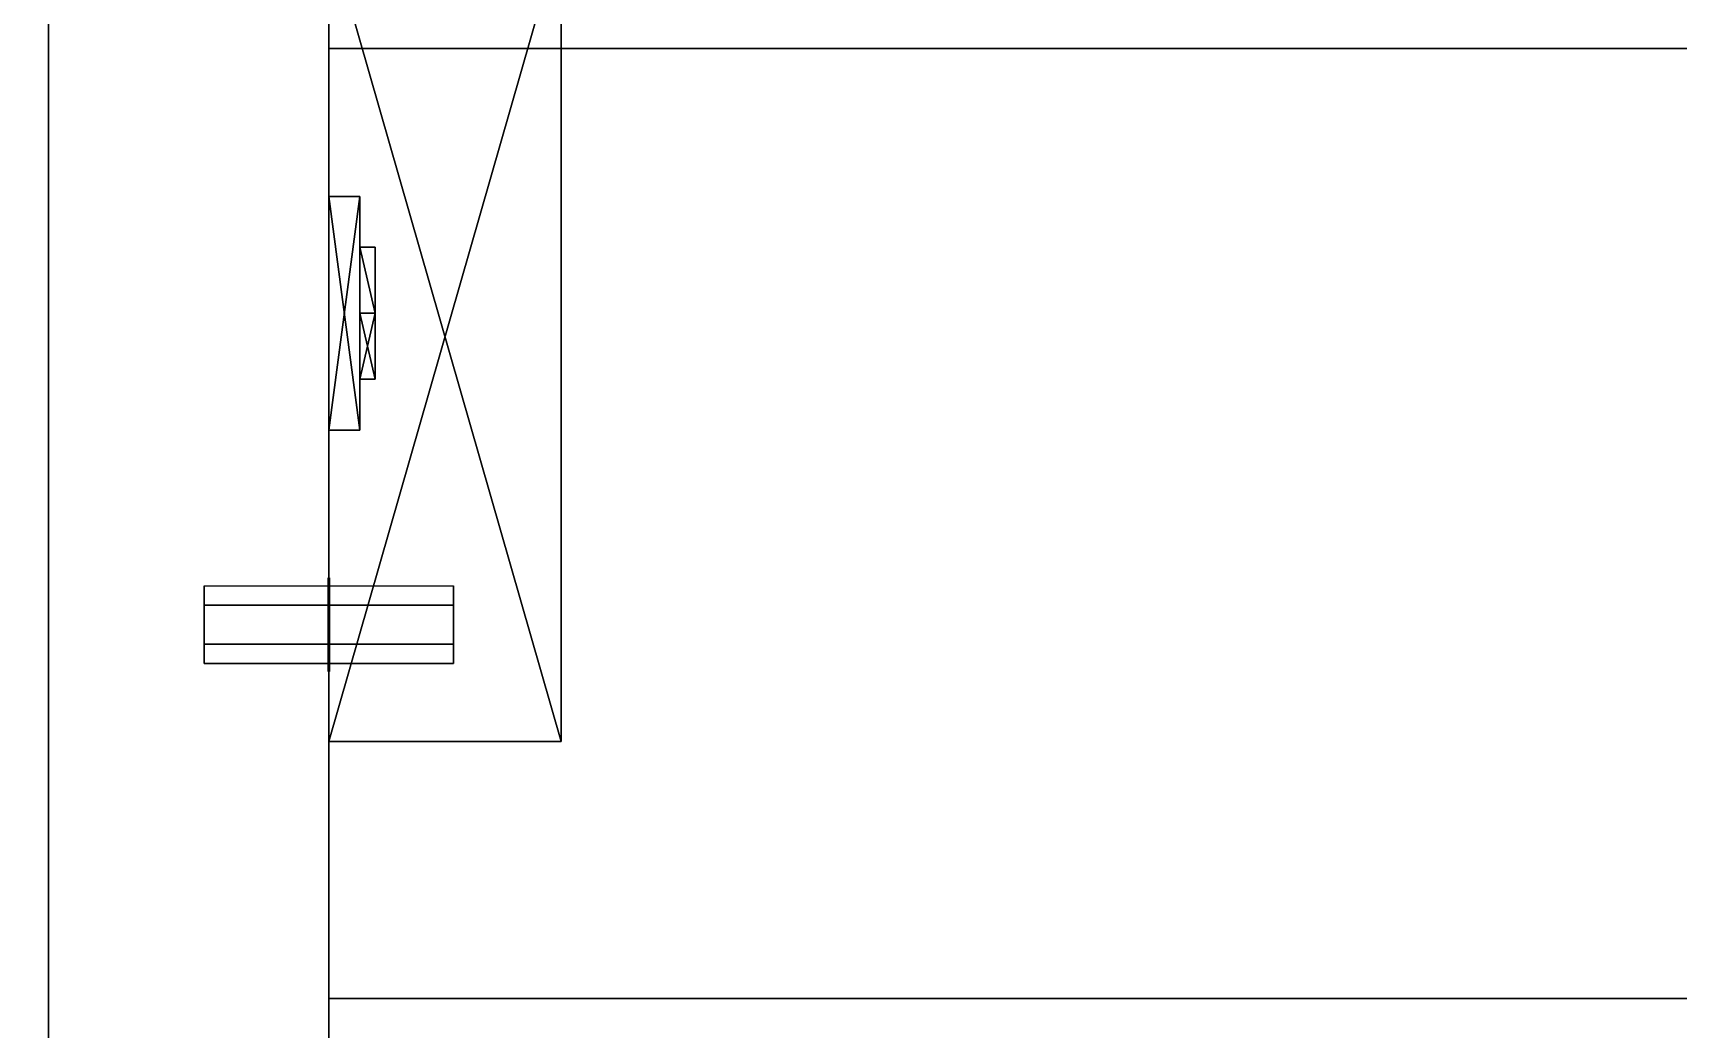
# Model space of a CAD drawing. Extents: x 0 to 4068, y -4475 to 0.
# Drawn here: x 2120 to 2225.6, y -4008 to -3944 of the extents above; entities that cross this region are included whole.
import ezdxf

# ---------------------------------------------------------------- set-up
doc = ezdxf.new("R2010")
doc.units = 0
for name, color, linetype in [('LAYER0', 7, 'CONTINUOUS'), ('LAYER102', 253, 'CONTINUOUS'), ('LAYER110', 7, 'CONTINUOUS'), ('LAYER113', 7, 'CONTINUOUS'), ('LAYER114', 7, 'CONTINUOUS'), ('LAYER115', 7, 'CONTINUOUS'), ('LAYER116', 45, 'CONTINUOUS'), ('LAYER121', 45, 'CONTINUOUS'), ('LAYER122', 45, 'CONTINUOUS'), ('LAYER127', 45, 'CONTINUOUS'), ('LAYER31', 45, 'CONTINUOUS'), ('LAYER34', 45, 'CONTINUOUS'), ('LAYER36', 45, 'CONTINUOUS'), ('LAYER43', 45, 'CONTINUOUS'), ('LAYER44', 45, 'CONTINUOUS'), ('LAYER46', 45, 'CONTINUOUS'), ('LAYER48', 45, 'CONTINUOUS'), ('LAYER49', 45, 'CONTINUOUS'), ('LAYER5', 7, 'CONTINUOUS'), ('LAYER51', 45, 'CONTINUOUS'), ('LAYER52', 45, 'CONTINUOUS'), ('LAYER54', 45, 'CONTINUOUS'), ('LAYER55', 254, 'CONTINUOUS')]:
    doc.layers.add(name, color=color, linetype=linetype)

msp = doc.modelspace()

# ---------------------------------------------------------------- linework, layer by layer
at = {"layer": 'LAYER0', "invisible_edges": 1}
for points in [[(4068, 0), (0, -4475), (0, 0), (4068, 0)], [(0, -4475), (4068, 0), (4068, -4475), (0, -4475)]]:
    msp.add_3dface(points, dxfattribs=at)
at = {"layer": 'LAYER102'}
for points in [[(2139, -3937.5, 1801.217), (2153.921, -3937.5, 1801.217), (2139, -3989.5, 1801.217), (2139, -3937.5, 1801.217)], [(2139, -3989.5, 1801.217), (2153.921, -3937.5, 1801.217), (2153.921, -3989.5, 1801.217), (2139, -3989.5, 1801.217)], [(2139, -3989.5, 1814.783), (2153.921, -3989.5, 1814.783), (2139, -3937.5, 1814.783), (2139, -3989.5, 1814.783)], [(2139, -3937.5, 1814.783), (2153.921, -3989.5, 1814.783), (2153.921, -3937.5, 1814.783), (2139, -3937.5, 1814.783)], [(2139, -3937.5, 2255.217), (2153.921, -3937.5, 2255.217), (2139, -3989.5, 2255.217), (2139, -3937.5, 2255.217)], [(2139, -3989.5, 2255.217), (2153.921, -3937.5, 2255.217), (2153.921, -3989.5, 2255.217), (2139, -3989.5, 2255.217)], [(2139, -3989.5, 2268.783), (2153.921, -3989.5, 2268.783), (2139, -3937.5, 2268.783), (2139, -3989.5, 2268.783)], [(2139, -3937.5, 2268.783), (2153.921, -3989.5, 2268.783), (2153.921, -3937.5, 2268.783), (2139, -3937.5, 2268.783)], [(2139, -3937.5, 251.217), (2153.921, -3937.5, 251.217), (2139, -3989.5, 251.217), (2139, -3937.5, 251.217)], [(2139, -3989.5, 251.217), (2153.921, -3937.5, 251.217), (2153.921, -3989.5, 251.217), (2139, -3989.5, 251.217)], [(2139, -3989.5, 264.783), (2153.921, -3989.5, 264.783), (2139, -3937.5, 264.783), (2139, -3989.5, 264.783)], [(2139, -3937.5, 264.783), (2153.921, -3989.5, 264.783), (2153.921, -3937.5, 264.783), (2139, -3937.5, 264.783)], [(2139, -3937.5, 770.217), (2153.921, -3937.5, 770.217), (2139, -3989.5, 770.217), (2139, -3937.5, 770.217)], [(2139, -3989.5, 770.217), (2153.921, -3937.5, 770.217), (2153.921, -3989.5, 770.217), (2139, -3989.5, 770.217)], [(2139, -3989.5, 783.783), (2153.921, -3989.5, 783.783), (2139, -3937.5, 783.783), (2139, -3989.5, 783.783)], [(2139, -3937.5, 783.783), (2153.921, -3989.5, 783.783), (2153.921, -3937.5, 783.783), (2139, -3937.5, 783.783)], [(2153.921, -3937.5, 1801.217), (2153.921, -3937.5, 1814.783), (2153.921, -3989.5, 1801.217), (2153.921, -3937.5, 1801.217)], [(2153.921, -3989.5, 1801.217), (2153.921, -3937.5, 1814.783), (2153.921, -3989.5, 1814.783), (2153.921, -3989.5, 1801.217)], [(2153.921, -3937.5, 2255.217), (2153.921, -3937.5, 2268.783), (2153.921, -3989.5, 2255.217), (2153.921, -3937.5, 2255.217)], [(2153.921, -3989.5, 2255.217), (2153.921, -3937.5, 2268.783), (2153.921, -3989.5, 2268.783), (2153.921, -3989.5, 2255.217)], [(2153.921, -3937.5, 251.217), (2153.921, -3937.5, 264.783), (2153.921, -3989.5, 251.217), (2153.921, -3937.5, 251.217)], [(2153.921, -3989.5, 251.217), (2153.921, -3937.5, 264.783), (2153.921, -3989.5, 264.783), (2153.921, -3989.5, 251.217)], [(2153.921, -3937.5, 770.217), (2153.921, -3937.5, 783.783), (2153.921, -3989.5, 770.217), (2153.921, -3937.5, 770.217)], [(2153.921, -3989.5, 770.217), (2153.921, -3937.5, 783.783), (2153.921, -3989.5, 783.783), (2153.921, -3989.5, 770.217)], [(2140.99, -3954.5, 1834), (2139, -3954.5, 1834), (2139, -3969.5, 1834), (2140.99, -3954.5, 1834)], [(2140.99, -3954.5, 1834), (2139, -3969.5, 1834), (2140.99, -3969.5, 1834), (2140.99, -3954.5, 1834)], [(2140.99, -3969.5, 1782), (2139, -3969.5, 1782), (2139, -3954.5, 1782), (2140.99, -3969.5, 1782)], [(2140.99, -3969.5, 1782), (2139, -3954.5, 1782), (2140.99, -3954.5, 1782), (2140.99, -3969.5, 1782)], [(2139, -3954.5, 1782), (2139, -3954.5, 1834), (2140.99, -3954.5, 1834), (2139, -3954.5, 1782)], [(2139, -3954.5, 1782), (2140.99, -3954.5, 1834), (2140.99, -3954.5, 1782), (2139, -3954.5, 1782)], [(2140.99, -3954.5, 2288), (2139, -3954.5, 2288), (2139, -3969.5, 2288), (2140.99, -3954.5, 2288)], [(2140.99, -3954.5, 2288), (2139, -3969.5, 2288), (2140.99, -3969.5, 2288), (2140.99, -3954.5, 2288)], [(2140.99, -3969.5, 2236), (2139, -3969.5, 2236), (2139, -3954.5, 2236), (2140.99, -3969.5, 2236)], [(2140.99, -3969.5, 2236), (2139, -3954.5, 2236), (2140.99, -3954.5, 2236), (2140.99, -3969.5, 2236)], [(2139, -3954.5, 2236), (2139, -3954.5, 2288), (2140.99, -3954.5, 2288), (2139, -3954.5, 2236)], [(2139, -3954.5, 2236), (2140.99, -3954.5, 2288), (2140.99, -3954.5, 2236), (2139, -3954.5, 2236)], [(2140.99, -3954.5, 284), (2139, -3954.5, 284), (2139, -3969.5, 284), (2140.99, -3954.5, 284)], [(2140.99, -3954.5, 284), (2139, -3969.5, 284), (2140.99, -3969.5, 284), (2140.99, -3954.5, 284)], [(2140.99, -3969.5, 232), (2139, -3969.5, 232), (2139, -3954.5, 232), (2140.99, -3969.5, 232)], [(2140.99, -3969.5, 232), (2139, -3954.5, 232), (2140.99, -3954.5, 232), (2140.99, -3969.5, 232)], [(2139, -3954.5, 232), (2139, -3954.5, 284), (2140.99, -3954.5, 284), (2139, -3954.5, 232)], [(2139, -3954.5, 232), (2140.99, -3954.5, 284), (2140.99, -3954.5, 232), (2139, -3954.5, 232)], [(2140.99, -3954.5, 803), (2139, -3954.5, 803), (2139, -3969.5, 803), (2140.99, -3954.5, 803)], [(2140.99, -3954.5, 803), (2139, -3969.5, 803), (2140.99, -3969.5, 803), (2140.99, -3954.5, 803)], [(2140.99, -3969.5, 751), (2139, -3969.5, 751), (2139, -3954.5, 751), (2140.99, -3969.5, 751)], [(2140.99, -3969.5, 751), (2139, -3954.5, 751), (2140.99, -3954.5, 751), (2140.99, -3969.5, 751)], [(2139, -3954.5, 751), (2139, -3954.5, 803), (2140.99, -3954.5, 803), (2139, -3954.5, 751)], [(2139, -3954.5, 751), (2140.99, -3954.5, 803), (2140.99, -3954.5, 751), (2139, -3954.5, 751)], [(2140.99, -3954.5, 1782), (2140.99, -3954.5, 1834), (2140.99, -3969.5, 1834), (2140.99, -3954.5, 1782)], [(2140.99, -3954.5, 1782), (2140.99, -3969.5, 1834), (2140.99, -3969.5, 1782), (2140.99, -3954.5, 1782)], [(2140.99, -3954.5, 2236), (2140.99, -3954.5, 2288), (2140.99, -3969.5, 2288), (2140.99, -3954.5, 2236)], [(2140.99, -3954.5, 2236), (2140.99, -3969.5, 2288), (2140.99, -3969.5, 2236), (2140.99, -3954.5, 2236)], [(2140.99, -3954.5, 232), (2140.99, -3954.5, 284), (2140.99, -3969.5, 284), (2140.99, -3954.5, 232)], [(2140.99, -3954.5, 232), (2140.99, -3969.5, 284), (2140.99, -3969.5, 232), (2140.99, -3954.5, 232)], [(2140.99, -3954.5, 751), (2140.99, -3954.5, 803), (2140.99, -3969.5, 803), (2140.99, -3954.5, 751)], [(2140.99, -3954.5, 751), (2140.99, -3969.5, 803), (2140.99, -3969.5, 751), (2140.99, -3954.5, 751)], [(2141.984, -3957.757, 1826.087), (2141.984, -3962, 1821.291), (2140.99, -3957.757, 1826.087), (2141.984, -3957.757, 1826.087)], [(2140.99, -3957.757, 1826.087), (2141.984, -3962, 1821.291), (2140.99, -3962, 1821.291), (2140.99, -3957.757, 1826.087)], [(2140.99, -3962, 1830.883), (2140.99, -3962, 1821.291), (2140.99, -3957.757, 1826.087), (2140.99, -3962, 1830.883)], [(2140.99, -3962, 1830.883), (2141.984, -3962, 1830.883), (2140.99, -3957.757, 1826.087), (2140.99, -3962, 1830.883)], [(2140.99, -3957.757, 1826.087), (2141.984, -3962, 1830.883), (2141.984, -3957.757, 1826.087), (2140.99, -3957.757, 1826.087)], [(2141.984, -3957.757, 1789.913), (2141.984, -3962, 1785.117), (2140.99, -3957.757, 1789.913), (2141.984, -3957.757, 1789.913)], [(2140.99, -3957.757, 1789.913), (2141.984, -3962, 1785.117), (2140.99, -3962, 1785.117), (2140.99, -3957.757, 1789.913)], [(2140.99, -3962, 1794.709), (2140.99, -3962, 1785.117), (2140.99, -3957.757, 1789.913), (2140.99, -3962, 1794.709)], [(2140.99, -3962, 1794.709), (2141.984, -3962, 1794.709), (2140.99, -3957.757, 1789.913), (2140.99, -3962, 1794.709)], [(2140.99, -3957.757, 1789.913), (2141.984, -3962, 1794.709), (2141.984, -3957.757, 1789.913), (2140.99, -3957.757, 1789.913)], [(2141.984, -3957.757, 2280.087), (2141.984, -3962, 2275.291), (2140.99, -3957.757, 2280.087), (2141.984, -3957.757, 2280.087)], [(2140.99, -3957.757, 2280.087), (2141.984, -3962, 2275.291), (2140.99, -3962, 2275.291), (2140.99, -3957.757, 2280.087)], [(2140.99, -3962, 2284.883), (2140.99, -3962, 2275.291), (2140.99, -3957.757, 2280.087), (2140.99, -3962, 2284.883)], [(2140.99, -3962, 2284.883), (2141.984, -3962, 2284.883), (2140.99, -3957.757, 2280.087), (2140.99, -3962, 2284.883)], [(2140.99, -3957.757, 2280.087), (2141.984, -3962, 2284.883), (2141.984, -3957.757, 2280.087), (2140.99, -3957.757, 2280.087)], [(2141.984, -3957.757, 2243.913), (2141.984, -3962, 2239.117), (2140.99, -3957.757, 2243.913), (2141.984, -3957.757, 2243.913)], [(2140.99, -3957.757, 2243.913), (2141.984, -3962, 2239.117), (2140.99, -3962, 2239.117), (2140.99, -3957.757, 2243.913)], [(2140.99, -3962, 2248.709), (2140.99, -3962, 2239.117), (2140.99, -3957.757, 2243.913), (2140.99, -3962, 2248.709)], [(2140.99, -3962, 2248.709), (2141.984, -3962, 2248.709), (2140.99, -3957.757, 2243.913), (2140.99, -3962, 2248.709)], [(2140.99, -3957.757, 2243.913), (2141.984, -3962, 2248.709), (2141.984, -3957.757, 2243.913), (2140.99, -3957.757, 2243.913)], [(2141.984, -3957.757, 276.087), (2141.984, -3962, 271.291), (2140.99, -3957.757, 276.087), (2141.984, -3957.757, 276.087)], [(2140.99, -3957.757, 276.087), (2141.984, -3962, 271.291), (2140.99, -3962, 271.291), (2140.99, -3957.757, 276.087)], [(2140.99, -3962, 280.883), (2140.99, -3962, 271.291), (2140.99, -3957.757, 276.087), (2140.99, -3962, 280.883)], [(2140.99, -3962, 280.883), (2141.984, -3962, 280.883), (2140.99, -3957.757, 276.087), (2140.99, -3962, 280.883)], [(2140.99, -3957.757, 276.087), (2141.984, -3962, 280.883), (2141.984, -3957.757, 276.087), (2140.99, -3957.757, 276.087)], [(2141.984, -3957.757, 239.913), (2141.984, -3962, 235.117), (2140.99, -3957.757, 239.913), (2141.984, -3957.757, 239.913)], [(2140.99, -3957.757, 239.913), (2141.984, -3962, 235.117), (2140.99, -3962, 235.117), (2140.99, -3957.757, 239.913)], [(2140.99, -3962, 244.709), (2140.99, -3962, 235.117), (2140.99, -3957.757, 239.913), (2140.99, -3962, 244.709)], [(2140.99, -3962, 244.709), (2141.984, -3962, 244.709), (2140.99, -3957.757, 239.913), (2140.99, -3962, 244.709)], [(2140.99, -3957.757, 239.913), (2141.984, -3962, 244.709), (2141.984, -3957.757, 239.913), (2140.99, -3957.757, 239.913)], [(2141.984, -3957.757, 795.087), (2141.984, -3962, 790.291), (2140.99, -3957.757, 795.087), (2141.984, -3957.757, 795.087)], [(2140.99, -3957.757, 795.087), (2141.984, -3962, 790.291), (2140.99, -3962, 790.291), (2140.99, -3957.757, 795.087)], [(2140.99, -3962, 799.883), (2140.99, -3962, 790.291), (2140.99, -3957.757, 795.087), (2140.99, -3962, 799.883)], [(2140.99, -3962, 799.883), (2141.984, -3962, 799.883), (2140.99, -3957.757, 795.087), (2140.99, -3962, 799.883)], [(2140.99, -3957.757, 795.087), (2141.984, -3962, 799.883), (2141.984, -3957.757, 795.087), (2140.99, -3957.757, 795.087)], [(2141.984, -3957.757, 758.913), (2141.984, -3962, 754.117), (2140.99, -3957.757, 758.913), (2141.984, -3957.757, 758.913)], [(2140.99, -3957.757, 758.913), (2141.984, -3962, 754.117), (2140.99, -3962, 754.117), (2140.99, -3957.757, 758.913)], [(2140.99, -3962, 763.709), (2140.99, -3962, 754.117), (2140.99, -3957.757, 758.913), (2140.99, -3962, 763.709)], [(2140.99, -3962, 763.709), (2141.984, -3962, 763.709), (2140.99, -3957.757, 758.913), (2140.99, -3962, 763.709)], [(2140.99, -3957.757, 758.913), (2141.984, -3962, 763.709), (2141.984, -3957.757, 758.913), (2140.99, -3957.757, 758.913)], [(2141.984, -3962, 1830.883), (2141.984, -3966.243, 1826.087), (2141.984, -3957.757, 1826.087), (2141.984, -3962, 1830.883)], [(2141.984, -3957.757, 1826.087), (2141.984, -3966.243, 1826.087), (2141.984, -3962, 1821.291), (2141.984, -3957.757, 1826.087)], [(2141.984, -3962, 1794.709), (2141.984, -3966.243, 1789.913), (2141.984, -3957.757, 1789.913), (2141.984, -3962, 1794.709)], [(2141.984, -3957.757, 1789.913), (2141.984, -3966.243, 1789.913), (2141.984, -3962, 1785.117), (2141.984, -3957.757, 1789.913)], [(2141.984, -3962, 2284.883), (2141.984, -3966.243, 2280.087), (2141.984, -3957.757, 2280.087), (2141.984, -3962, 2284.883)], [(2141.984, -3957.757, 2280.087), (2141.984, -3966.243, 2280.087), (2141.984, -3962, 2275.291), (2141.984, -3957.757, 2280.087)], [(2141.984, -3962, 2248.709), (2141.984, -3966.243, 2243.913), (2141.984, -3957.757, 2243.913), (2141.984, -3962, 2248.709)], [(2141.984, -3957.757, 2243.913), (2141.984, -3966.243, 2243.913), (2141.984, -3962, 2239.117), (2141.984, -3957.757, 2243.913)], [(2141.984, -3962, 280.883), (2141.984, -3966.243, 276.087), (2141.984, -3957.757, 276.087), (2141.984, -3962, 280.883)], [(2141.984, -3957.757, 276.087), (2141.984, -3966.243, 276.087), (2141.984, -3962, 271.291), (2141.984, -3957.757, 276.087)], [(2141.984, -3962, 244.709), (2141.984, -3966.243, 239.913), (2141.984, -3957.757, 239.913), (2141.984, -3962, 244.709)], [(2141.984, -3957.757, 239.913), (2141.984, -3966.243, 239.913), (2141.984, -3962, 235.117), (2141.984, -3957.757, 239.913)], [(2141.984, -3962, 799.883), (2141.984, -3966.243, 795.087), (2141.984, -3957.757, 795.087), (2141.984, -3962, 799.883)], [(2141.984, -3957.757, 795.087), (2141.984, -3966.243, 795.087), (2141.984, -3962, 790.291), (2141.984, -3957.757, 795.087)], [(2141.984, -3962, 763.709), (2141.984, -3966.243, 758.913), (2141.984, -3957.757, 758.913), (2141.984, -3962, 763.709)], [(2141.984, -3957.757, 758.913), (2141.984, -3966.243, 758.913), (2141.984, -3962, 754.117), (2141.984, -3957.757, 758.913)], [(2141.984, -3962, 1821.291), (2141.984, -3966.243, 1826.087), (2140.99, -3962, 1821.291), (2141.984, -3962, 1821.291)], [(2140.99, -3962, 1821.291), (2141.984, -3966.243, 1826.087), (2140.99, -3966.243, 1826.087), (2140.99, -3962, 1821.291)], [(2141.984, -3966.243, 1826.087), (2141.984, -3962, 1830.883), (2140.99, -3966.243, 1826.087), (2141.984, -3966.243, 1826.087)], [(2140.99, -3966.243, 1826.087), (2141.984, -3962, 1830.883), (2140.99, -3962, 1830.883), (2140.99, -3966.243, 1826.087)], [(2140.99, -3962, 1830.883), (2140.99, -3966.243, 1826.087), (2140.99, -3962, 1821.291), (2140.99, -3962, 1830.883)], [(2141.984, -3962, 1785.117), (2141.984, -3966.243, 1789.913), (2140.99, -3962, 1785.117), (2141.984, -3962, 1785.117)], [(2140.99, -3962, 1785.117), (2141.984, -3966.243, 1789.913), (2140.99, -3966.243, 1789.913), (2140.99, -3962, 1785.117)], [(2141.984, -3966.243, 1789.913), (2141.984, -3962, 1794.709), (2140.99, -3966.243, 1789.913), (2141.984, -3966.243, 1789.913)], [(2140.99, -3966.243, 1789.913), (2141.984, -3962, 1794.709), (2140.99, -3962, 1794.709), (2140.99, -3966.243, 1789.913)], [(2140.99, -3962, 1794.709), (2140.99, -3966.243, 1789.913), (2140.99, -3962, 1785.117), (2140.99, -3962, 1794.709)], [(2141.984, -3962, 2275.291), (2141.984, -3966.243, 2280.087), (2140.99, -3962, 2275.291), (2141.984, -3962, 2275.291)], [(2140.99, -3962, 2275.291), (2141.984, -3966.243, 2280.087), (2140.99, -3966.243, 2280.087), (2140.99, -3962, 2275.291)], [(2141.984, -3966.243, 2280.087), (2141.984, -3962, 2284.883), (2140.99, -3966.243, 2280.087), (2141.984, -3966.243, 2280.087)], [(2140.99, -3966.243, 2280.087), (2141.984, -3962, 2284.883), (2140.99, -3962, 2284.883), (2140.99, -3966.243, 2280.087)], [(2140.99, -3962, 2284.883), (2140.99, -3966.243, 2280.087), (2140.99, -3962, 2275.291), (2140.99, -3962, 2284.883)], [(2141.984, -3962, 2239.117), (2141.984, -3966.243, 2243.913), (2140.99, -3962, 2239.117), (2141.984, -3962, 2239.117)], [(2140.99, -3962, 2239.117), (2141.984, -3966.243, 2243.913), (2140.99, -3966.243, 2243.913), (2140.99, -3962, 2239.117)], [(2141.984, -3966.243, 2243.913), (2141.984, -3962, 2248.709), (2140.99, -3966.243, 2243.913), (2141.984, -3966.243, 2243.913)], [(2140.99, -3966.243, 2243.913), (2141.984, -3962, 2248.709), (2140.99, -3962, 2248.709), (2140.99, -3966.243, 2243.913)], [(2140.99, -3962, 2248.709), (2140.99, -3966.243, 2243.913), (2140.99, -3962, 2239.117), (2140.99, -3962, 2248.709)], [(2141.984, -3962, 271.291), (2141.984, -3966.243, 276.087), (2140.99, -3962, 271.291), (2141.984, -3962, 271.291)], [(2140.99, -3962, 271.291), (2141.984, -3966.243, 276.087), (2140.99, -3966.243, 276.087), (2140.99, -3962, 271.291)], [(2141.984, -3966.243, 276.087), (2141.984, -3962, 280.883), (2140.99, -3966.243, 276.087), (2141.984, -3966.243, 276.087)], [(2140.99, -3966.243, 276.087), (2141.984, -3962, 280.883), (2140.99, -3962, 280.883), (2140.99, -3966.243, 276.087)], [(2140.99, -3962, 280.883), (2140.99, -3966.243, 276.087), (2140.99, -3962, 271.291), (2140.99, -3962, 280.883)], [(2141.984, -3962, 235.117), (2141.984, -3966.243, 239.913), (2140.99, -3962, 235.117), (2141.984, -3962, 235.117)], [(2140.99, -3962, 235.117), (2141.984, -3966.243, 239.913), (2140.99, -3966.243, 239.913), (2140.99, -3962, 235.117)], [(2141.984, -3966.243, 239.913), (2141.984, -3962, 244.709), (2140.99, -3966.243, 239.913), (2141.984, -3966.243, 239.913)], [(2140.99, -3966.243, 239.913), (2141.984, -3962, 244.709), (2140.99, -3962, 244.709), (2140.99, -3966.243, 239.913)], [(2140.99, -3962, 244.709), (2140.99, -3966.243, 239.913), (2140.99, -3962, 235.117), (2140.99, -3962, 244.709)], [(2141.984, -3962, 790.291), (2141.984, -3966.243, 795.087), (2140.99, -3962, 790.291), (2141.984, -3962, 790.291)], [(2140.99, -3962, 790.291), (2141.984, -3966.243, 795.087), (2140.99, -3966.243, 795.087), (2140.99, -3962, 790.291)], [(2141.984, -3966.243, 795.087), (2141.984, -3962, 799.883), (2140.99, -3966.243, 795.087), (2141.984, -3966.243, 795.087)], [(2140.99, -3966.243, 795.087), (2141.984, -3962, 799.883), (2140.99, -3962, 799.883), (2140.99, -3966.243, 795.087)], [(2140.99, -3962, 799.883), (2140.99, -3966.243, 795.087), (2140.99, -3962, 790.291), (2140.99, -3962, 799.883)], [(2141.984, -3962, 754.117), (2141.984, -3966.243, 758.913), (2140.99, -3962, 754.117), (2141.984, -3962, 754.117)], [(2140.99, -3962, 754.117), (2141.984, -3966.243, 758.913), (2140.99, -3966.243, 758.913), (2140.99, -3962, 754.117)], [(2141.984, -3966.243, 758.913), (2141.984, -3962, 763.709), (2140.99, -3966.243, 758.913), (2141.984, -3966.243, 758.913)], [(2140.99, -3966.243, 758.913), (2141.984, -3962, 763.709), (2140.99, -3962, 763.709), (2140.99, -3966.243, 758.913)], [(2140.99, -3962, 763.709), (2140.99, -3966.243, 758.913), (2140.99, -3962, 754.117), (2140.99, -3962, 763.709)], [(2140.99, -3969.5, 1834), (2139, -3969.5, 1834), (2139, -3969.5, 1782), (2140.99, -3969.5, 1834)], [(2140.99, -3969.5, 1834), (2139, -3969.5, 1782), (2140.99, -3969.5, 1782), (2140.99, -3969.5, 1834)], [(2140.99, -3969.5, 2288), (2139, -3969.5, 2288), (2139, -3969.5, 2236), (2140.99, -3969.5, 2288)], [(2140.99, -3969.5, 2288), (2139, -3969.5, 2236), (2140.99, -3969.5, 2236), (2140.99, -3969.5, 2288)], [(2140.99, -3969.5, 284), (2139, -3969.5, 284), (2139, -3969.5, 232), (2140.99, -3969.5, 284)], [(2140.99, -3969.5, 284), (2139, -3969.5, 232), (2140.99, -3969.5, 232), (2140.99, -3969.5, 284)], [(2140.99, -3969.5, 803), (2139, -3969.5, 803), (2139, -3969.5, 751), (2140.99, -3969.5, 803)], [(2140.99, -3969.5, 803), (2139, -3969.5, 751), (2140.99, -3969.5, 751), (2140.99, -3969.5, 803)], [(2139, -3989.5, 1801.217), (2153.921, -3989.5, 1801.217), (2139, -3989.5, 1814.783), (2139, -3989.5, 1801.217)], [(2139, -3989.5, 1814.783), (2153.921, -3989.5, 1801.217), (2153.921, -3989.5, 1814.783), (2139, -3989.5, 1814.783)], [(2139, -3989.5, 2255.217), (2153.921, -3989.5, 2255.217), (2139, -3989.5, 2268.783), (2139, -3989.5, 2255.217)], [(2139, -3989.5, 2268.783), (2153.921, -3989.5, 2255.217), (2153.921, -3989.5, 2268.783), (2139, -3989.5, 2268.783)], [(2139, -3989.5, 251.217), (2153.921, -3989.5, 251.217), (2139, -3989.5, 264.783), (2139, -3989.5, 251.217)], [(2139, -3989.5, 264.783), (2153.921, -3989.5, 251.217), (2153.921, -3989.5, 264.783), (2139, -3989.5, 264.783)], [(2139, -3989.5, 770.217), (2153.921, -3989.5, 770.217), (2139, -3989.5, 783.783), (2139, -3989.5, 770.217)], [(2139, -3989.5, 783.783), (2153.921, -3989.5, 770.217), (2153.921, -3989.5, 783.783), (2139, -3989.5, 783.783)]]:
    msp.add_3dface(points, dxfattribs=at)
at = {"layer": 'LAYER110', "invisible_edges": 1}
for points in [[(2139, -4006, 861.5), (3045, -3926, 861.5), (3045, -4006, 861.5), (2139, -4006, 861.5)], [(3045, -3926, 861.5), (2139, -4006, 861.5), (2139, -3926, 861.5), (3045, -3926, 861.5)]]:
    msp.add_3dface(points, dxfattribs=at)
at = {"layer": 'LAYER113', "invisible_edges": 1}
for points in [[(2139, -4006, 861.5), (2139, -3926, 879.5), (2139, -3926, 861.5), (2139, -4006, 861.5)], [(2139, -3926, 879.5), (2139, -4006, 861.5), (2139, -4006, 879.5), (2139, -3926, 879.5)]]:
    msp.add_3dface(points, dxfattribs=at)
at = {"layer": 'LAYER114', "invisible_edges": 1}
for points in [[(3045, -4006, 879.5), (2139, -4006, 861.5), (3045, -4006, 861.5), (3045, -4006, 879.5)], [(2139, -4006, 861.5), (3045, -4006, 879.5), (2139, -4006, 879.5), (2139, -4006, 861.5)]]:
    msp.add_3dface(points, dxfattribs=at)
at = {"layer": 'LAYER115', "invisible_edges": 1}
for points in [[(2139, -3926, 879.5), (3045, -4006, 879.5), (3045, -3926, 879.5), (2139, -3926, 879.5)], [(3045, -4006, 879.5), (2139, -3926, 879.5), (2139, -4006, 879.5), (3045, -4006, 879.5)]]:
    msp.add_3dface(points, dxfattribs=at)
at = {"layer": 'LAYER116', "invisible_edges": 1}
for points in [[(1176, -4325, 880), (3495, -3902, 880), (3495, -4325, 880), (1176, -4325, 880)], [(3495, -3902, 880), (1176, -4325, 880), (1176, -3902, 880), (3495, -3902, 880)]]:
    msp.add_3dface(points, dxfattribs=at)
at = {"layer": 'LAYER121', "invisible_edges": 1}
for points in [[(1176, -3902, 898), (3495, -4325, 898), (3495, -3902, 898), (1176, -3902, 898)], [(3495, -4325, 898), (1176, -3902, 898), (1176, -4325, 898), (3495, -4325, 898)]]:
    msp.add_3dface(points, dxfattribs=at)
at = {"layer": 'LAYER122', "invisible_edges": 1}
for points in [[(1176, -3902, 1705), (3495, -4325, 1705), (3495, -3902, 1705), (1176, -3902, 1705)], [(3495, -4325, 1705), (1176, -3902, 1705), (1176, -4325, 1705), (3495, -4325, 1705)]]:
    msp.add_3dface(points, dxfattribs=at)
at = {"layer": 'LAYER127', "invisible_edges": 1}
for points in [[(1176, -4325, 1687), (3495, -3902, 1687), (3495, -4325, 1687), (1176, -4325, 1687)], [(3495, -3902, 1687), (1176, -4325, 1687), (1176, -3902, 1687), (3495, -3902, 1687)]]:
    msp.add_3dface(points, dxfattribs=at)
at = {"layer": 'LAYER31', "invisible_edges": 1}
for points in [[(3045, -4325, 2364), (2139, -3925, 2364), (2139, -4325, 2364), (3045, -4325, 2364)], [(2139, -3925, 2364), (3045, -4325, 2364), (3045, -3925, 2364), (2139, -3925, 2364)], [(2139, -4325, 1706), (3045, -3925, 1706), (3045, -4325, 1706), (2139, -4325, 1706)], [(3045, -3925, 1706), (2139, -4325, 1706), (2139, -3925, 1706), (3045, -3925, 1706)], [(2139, -4325, 156), (3045, -3925, 156), (3045, -4325, 156), (2139, -4325, 156)], [(3045, -3925, 156), (2139, -4325, 156), (2139, -3925, 156), (3045, -3925, 156)]]:
    msp.add_3dface(points, dxfattribs=at)
at = {"layer": 'LAYER34', "invisible_edges": 1}
for points in [[(2139, -4325, 2346), (2139, -3925, 2364), (2139, -3925, 2346), (2139, -4325, 2346)], [(2139, -3925, 2364), (2139, -4325, 2346), (2139, -4325, 2364), (2139, -3925, 2364)], [(2139, -4325, 1706), (2139, -3925, 1724), (2139, -3925, 1706), (2139, -4325, 1706)], [(2139, -3925, 1724), (2139, -4325, 1706), (2139, -4325, 1724), (2139, -3925, 1724)], [(2139, -4325, 156), (2139, -3925, 174), (2139, -3925, 156), (2139, -4325, 156)], [(2139, -3925, 174), (2139, -4325, 156), (2139, -4325, 174), (2139, -3925, 174)]]:
    msp.add_3dface(points, dxfattribs=at)
at = {"layer": 'LAYER36', "invisible_edges": 1}
for points in [[(3045, -3925, 2346), (2139, -4325, 2346), (2139, -3925, 2346), (3045, -3925, 2346)], [(2139, -4325, 2346), (3045, -3925, 2346), (3045, -4325, 2346), (2139, -4325, 2346)], [(2139, -3925, 1724), (3045, -4325, 1724), (3045, -3925, 1724), (2139, -3925, 1724)], [(3045, -4325, 1724), (2139, -3925, 1724), (2139, -4325, 1724), (3045, -4325, 1724)], [(2139, -3925, 174), (3045, -4325, 174), (3045, -3925, 174), (2139, -3925, 174)], [(3045, -4325, 174), (2139, -3925, 174), (2139, -4325, 174), (3045, -4325, 174)]]:
    msp.add_3dface(points, dxfattribs=at)
at = {"layer": 'LAYER43', "invisible_edges": 1}
for points in [[(2139, -4325, 1705), (2139, -3925, 2365), (2139, -4325, 2365), (2139, -4325, 1705)], [(2139, -3925, 2365), (2139, -4325, 1705), (2139, -3925, 1705), (2139, -3925, 2365)], [(2139, -4325, 155), (2139, -3925, 880), (2139, -4325, 880), (2139, -4325, 155)], [(2139, -3925, 880), (2139, -4325, 155), (2139, -3925, 155), (2139, -3925, 880)]]:
    msp.add_3dface(points, dxfattribs=at)
at = {"layer": 'LAYER44', "invisible_edges": 1}
for points in [[(2121, -4325, 1705), (2103, -3925, 1705), (2121, -3925, 1705), (2121, -4325, 1705)], [(2103, -3925, 1705), (2121, -4325, 1705), (2103, -4325, 1705), (2103, -3925, 1705)], [(2121, -4325, 155), (2103, -3925, 155), (2121, -3925, 155), (2121, -4325, 155)], [(2103, -3925, 155), (2121, -4325, 155), (2103, -4325, 155), (2103, -3925, 155)], [(2139, -4325, 1705), (2121, -3925, 1705), (2139, -3925, 1705), (2139, -4325, 1705)], [(2121, -3925, 1705), (2139, -4325, 1705), (2121, -4325, 1705), (2121, -3925, 1705)], [(2139, -4325, 155), (2121, -3925, 155), (2139, -3925, 155), (2139, -4325, 155)], [(2121, -3925, 155), (2139, -4325, 155), (2121, -4325, 155), (2121, -3925, 155)]]:
    msp.add_3dface(points, dxfattribs=at)
at = {"layer": 'LAYER46', "invisible_edges": 1}
for points in [[(2103, -4325, 2365), (2121, -3925, 2365), (2103, -3925, 2365), (2103, -4325, 2365)], [(2121, -3925, 2365), (2103, -4325, 2365), (2121, -4325, 2365), (2121, -3925, 2365)], [(2103, -4325, 880), (2121, -3925, 880), (2103, -3925, 880), (2103, -4325, 880)], [(2121, -3925, 880), (2103, -4325, 880), (2121, -4325, 880), (2121, -3925, 880)], [(2121, -4325, 2365), (2139, -3925, 2365), (2121, -3925, 2365), (2121, -4325, 2365)], [(2139, -3925, 2365), (2121, -4325, 2365), (2139, -4325, 2365), (2139, -3925, 2365)], [(2121, -4325, 880), (2139, -3925, 880), (2121, -3925, 880), (2121, -4325, 880)], [(2139, -3925, 880), (2121, -4325, 880), (2139, -4325, 880), (2139, -3925, 880)]]:
    msp.add_3dface(points, dxfattribs=at)
at = {"layer": 'LAYER48', "invisible_edges": 1}
for points in [[(2121, -3925, 1705), (2121, -4325, 2365), (2121, -3925, 2365), (2121, -3925, 1705)], [(2121, -4325, 2365), (2121, -3925, 1705), (2121, -4325, 1705), (2121, -4325, 2365)], [(2121, -3925, 2365), (2121, -4325, 1705), (2121, -3925, 1705), (2121, -3925, 2365)], [(2121, -4325, 1705), (2121, -3925, 2365), (2121, -4325, 2365), (2121, -4325, 1705)], [(2121, -3925, 155), (2121, -4325, 880), (2121, -3925, 880), (2121, -3925, 155)], [(2121, -4325, 880), (2121, -3925, 155), (2121, -4325, 155), (2121, -4325, 880)], [(2121, -3925, 880), (2121, -4325, 155), (2121, -3925, 155), (2121, -3925, 880)], [(2121, -4325, 155), (2121, -3925, 880), (2121, -4325, 880), (2121, -4325, 155)]]:
    msp.add_3dface(points, dxfattribs=at)
at = {"layer": 'LAYER49', "invisible_edges": 1}
for points in [[(2139, -4300.4, 2026), (3045, -3945, 2026), (3045, -4300.4, 2026), (2139, -4300.4, 2026)], [(3045, -3945, 2026), (2139, -4300.4, 2026), (2139, -3945, 2026), (3045, -3945, 2026)], [(2139, -4300.4, 508.5), (3045, -3945, 508.5), (3045, -4300.4, 508.5), (2139, -4300.4, 508.5)], [(3045, -3945, 508.5), (2139, -4300.4, 508.5), (2139, -3945, 508.5), (3045, -3945, 508.5)]]:
    msp.add_3dface(points, dxfattribs=at)
at = {"layer": 'LAYER5', "invisible_edges": 1}
for points in [[(4068, -4475, 5), (0, 0, 5), (0, -4475, 5), (4068, -4475, 5)], [(0, 0, 5), (4068, -4475, 5), (4068, 0, 5), (0, 0, 5)]]:
    msp.add_3dface(points, dxfattribs=at)
at = {"layer": 'LAYER51', "invisible_edges": 1}
for points in [[(2139, -3945, 2044), (3045, -3945, 2026), (2139, -3945, 2026), (2139, -3945, 2044)], [(3045, -3945, 2026), (2139, -3945, 2044), (3045, -3945, 2044), (3045, -3945, 2026)], [(2139, -3945, 526.5), (3045, -3945, 508.5), (2139, -3945, 508.5), (2139, -3945, 526.5)], [(3045, -3945, 508.5), (2139, -3945, 526.5), (3045, -3945, 526.5), (3045, -3945, 508.5)]]:
    msp.add_3dface(points, dxfattribs=at)
at = {"layer": 'LAYER52', "invisible_edges": 1}
for points in [[(2139, -4300.4, 2026), (2139, -3945, 2044), (2139, -3945, 2026), (2139, -4300.4, 2026)], [(2139, -3945, 2044), (2139, -4300.4, 2026), (2139, -4300.4, 2044), (2139, -3945, 2044)], [(2139, -4300.4, 508.5), (2139, -3945, 526.5), (2139, -3945, 508.5), (2139, -4300.4, 508.5)], [(2139, -3945, 526.5), (2139, -4300.4, 508.5), (2139, -4300.4, 526.5), (2139, -3945, 526.5)]]:
    msp.add_3dface(points, dxfattribs=at)
at = {"layer": 'LAYER54', "invisible_edges": 1}
for points in [[(2139, -3945, 2044), (3045, -4300.4, 2044), (3045, -3945, 2044), (2139, -3945, 2044)], [(3045, -4300.4, 2044), (2139, -3945, 2044), (2139, -4300.4, 2044), (3045, -4300.4, 2044)], [(2139, -3945, 526.5), (3045, -4300.4, 526.5), (3045, -3945, 526.5), (2139, -3945, 526.5)], [(3045, -4300.4, 526.5), (2139, -3945, 526.5), (2139, -4300.4, 526.5), (3045, -4300.4, 526.5)]]:
    msp.add_3dface(points, dxfattribs=at)
at = {"layer": 'LAYER55'}
for points in [[(2138.95, -3985, 2023.5), (2138.95, -3979, 2023.5), (2138.95, -3980.5, 2026.098), (2138.95, -3983.5, 2026.098)], [(2138.95, -3985, 2023.5), (2138.95, -3979, 2023.5), (2138.95, -3980.5, 2020.902), (2138.95, -3983.5, 2020.902)], [(2138.95, -3985, 506), (2138.95, -3979, 506), (2138.95, -3980.5, 508.598), (2138.95, -3983.5, 508.598)], [(2138.95, -3985, 506), (2138.95, -3979, 506), (2138.95, -3980.5, 503.402), (2138.95, -3983.5, 503.402)], [(2139.05, -3985, 2023.5), (2139.05, -3979, 2023.5), (2139.05, -3980.5, 2026.098), (2139.05, -3983.5, 2026.098)], [(2139.05, -3985, 2023.5), (2139.05, -3979, 2023.5), (2139.05, -3980.5, 2020.902), (2139.05, -3983.5, 2020.902)], [(2139.05, -3985, 506), (2139.05, -3979, 506), (2139.05, -3980.5, 508.598), (2139.05, -3983.5, 508.598)], [(2139.05, -3985, 506), (2139.05, -3979, 506), (2139.05, -3980.5, 503.402), (2139.05, -3983.5, 503.402)], [(2131, -3979.5, 2023.5), (2131, -3984.5, 2023.5), (2131, -3983.25, 2025.665), (2131, -3980.75, 2025.665)], [(2131, -3979.5, 2023.5), (2131, -3980.75, 2021.335), (2131, -3983.25, 2021.335), (2131, -3984.5, 2023.5)], [(2131, -3979.5, 506), (2131, -3984.5, 506), (2131, -3983.25, 508.165), (2131, -3980.75, 508.165)], [(2131, -3979.5, 506), (2131, -3980.75, 503.835), (2131, -3983.25, 503.835), (2131, -3984.5, 506)], [(2147, -3979.5, 2023.5), (2147, -3984.5, 2023.5), (2147, -3983.25, 2025.665), (2147, -3980.75, 2025.665)], [(2147, -3979.5, 2023.5), (2147, -3980.75, 2021.335), (2147, -3983.25, 2021.335), (2147, -3984.5, 2023.5)], [(2147, -3979.5, 506), (2147, -3984.5, 506), (2147, -3983.25, 508.165), (2147, -3980.75, 508.165)], [(2147, -3979.5, 506), (2147, -3980.75, 503.835), (2147, -3983.25, 503.835), (2147, -3984.5, 506)]]:
    msp.add_3dface(points, dxfattribs=at)

# ---------------------------------------------------------------- meshes
mesh = msp.add_polymesh((2, 6), dxfattribs=dict(at, n_close=True))
for k, corner in enumerate([(2139.05, -3979, 2023.5), (2139.05, -3980.5, 2026.098), (2139.05, -3983.5, 2026.098), (2139.05, -3985, 2023.5), (2139.05, -3983.5, 2020.902), (2139.05, -3980.5, 2020.902), (2138.95, -3979, 2023.5), (2138.95, -3980.5, 2026.098), (2138.95, -3983.5, 2026.098), (2138.95, -3985, 2023.5), (2138.95, -3983.5, 2020.902), (2138.95, -3980.5, 2020.902)]):
    mesh.set_mesh_vertex(divmod(k, 6), corner)
mesh = msp.add_polymesh((2, 6), dxfattribs=dict(at, n_close=True))
for k, corner in enumerate([(2139.05, -3979, 506), (2139.05, -3980.5, 508.598), (2139.05, -3983.5, 508.598), (2139.05, -3985, 506), (2139.05, -3983.5, 503.402), (2139.05, -3980.5, 503.402), (2138.95, -3979, 506), (2138.95, -3980.5, 508.598), (2138.95, -3983.5, 508.598), (2138.95, -3985, 506), (2138.95, -3983.5, 503.402), (2138.95, -3980.5, 503.402)]):
    mesh.set_mesh_vertex(divmod(k, 6), corner)
mesh = msp.add_polymesh((2, 6), dxfattribs=dict(at, n_close=True))
for k, corner in enumerate([(2147, -3979.5, 2023.5), (2147, -3980.75, 2025.665), (2147, -3983.25, 2025.665), (2147, -3984.5, 2023.5), (2147, -3983.25, 2021.335), (2147, -3980.75, 2021.335), (2131, -3979.5, 2023.5), (2131, -3980.75, 2025.665), (2131, -3983.25, 2025.665), (2131, -3984.5, 2023.5), (2131, -3983.25, 2021.335), (2131, -3980.75, 2021.335)]):
    mesh.set_mesh_vertex(divmod(k, 6), corner)
mesh = msp.add_polymesh((2, 6), dxfattribs=dict(at, n_close=True))
for k, corner in enumerate([(2147, -3979.5, 506), (2147, -3980.75, 508.165), (2147, -3983.25, 508.165), (2147, -3984.5, 506), (2147, -3983.25, 503.835), (2147, -3980.75, 503.835), (2131, -3979.5, 506), (2131, -3980.75, 508.165), (2131, -3983.25, 508.165), (2131, -3984.5, 506), (2131, -3983.25, 503.835), (2131, -3980.75, 503.835)]):
    mesh.set_mesh_vertex(divmod(k, 6), corner)

doc.saveas('drawing.dxf')
